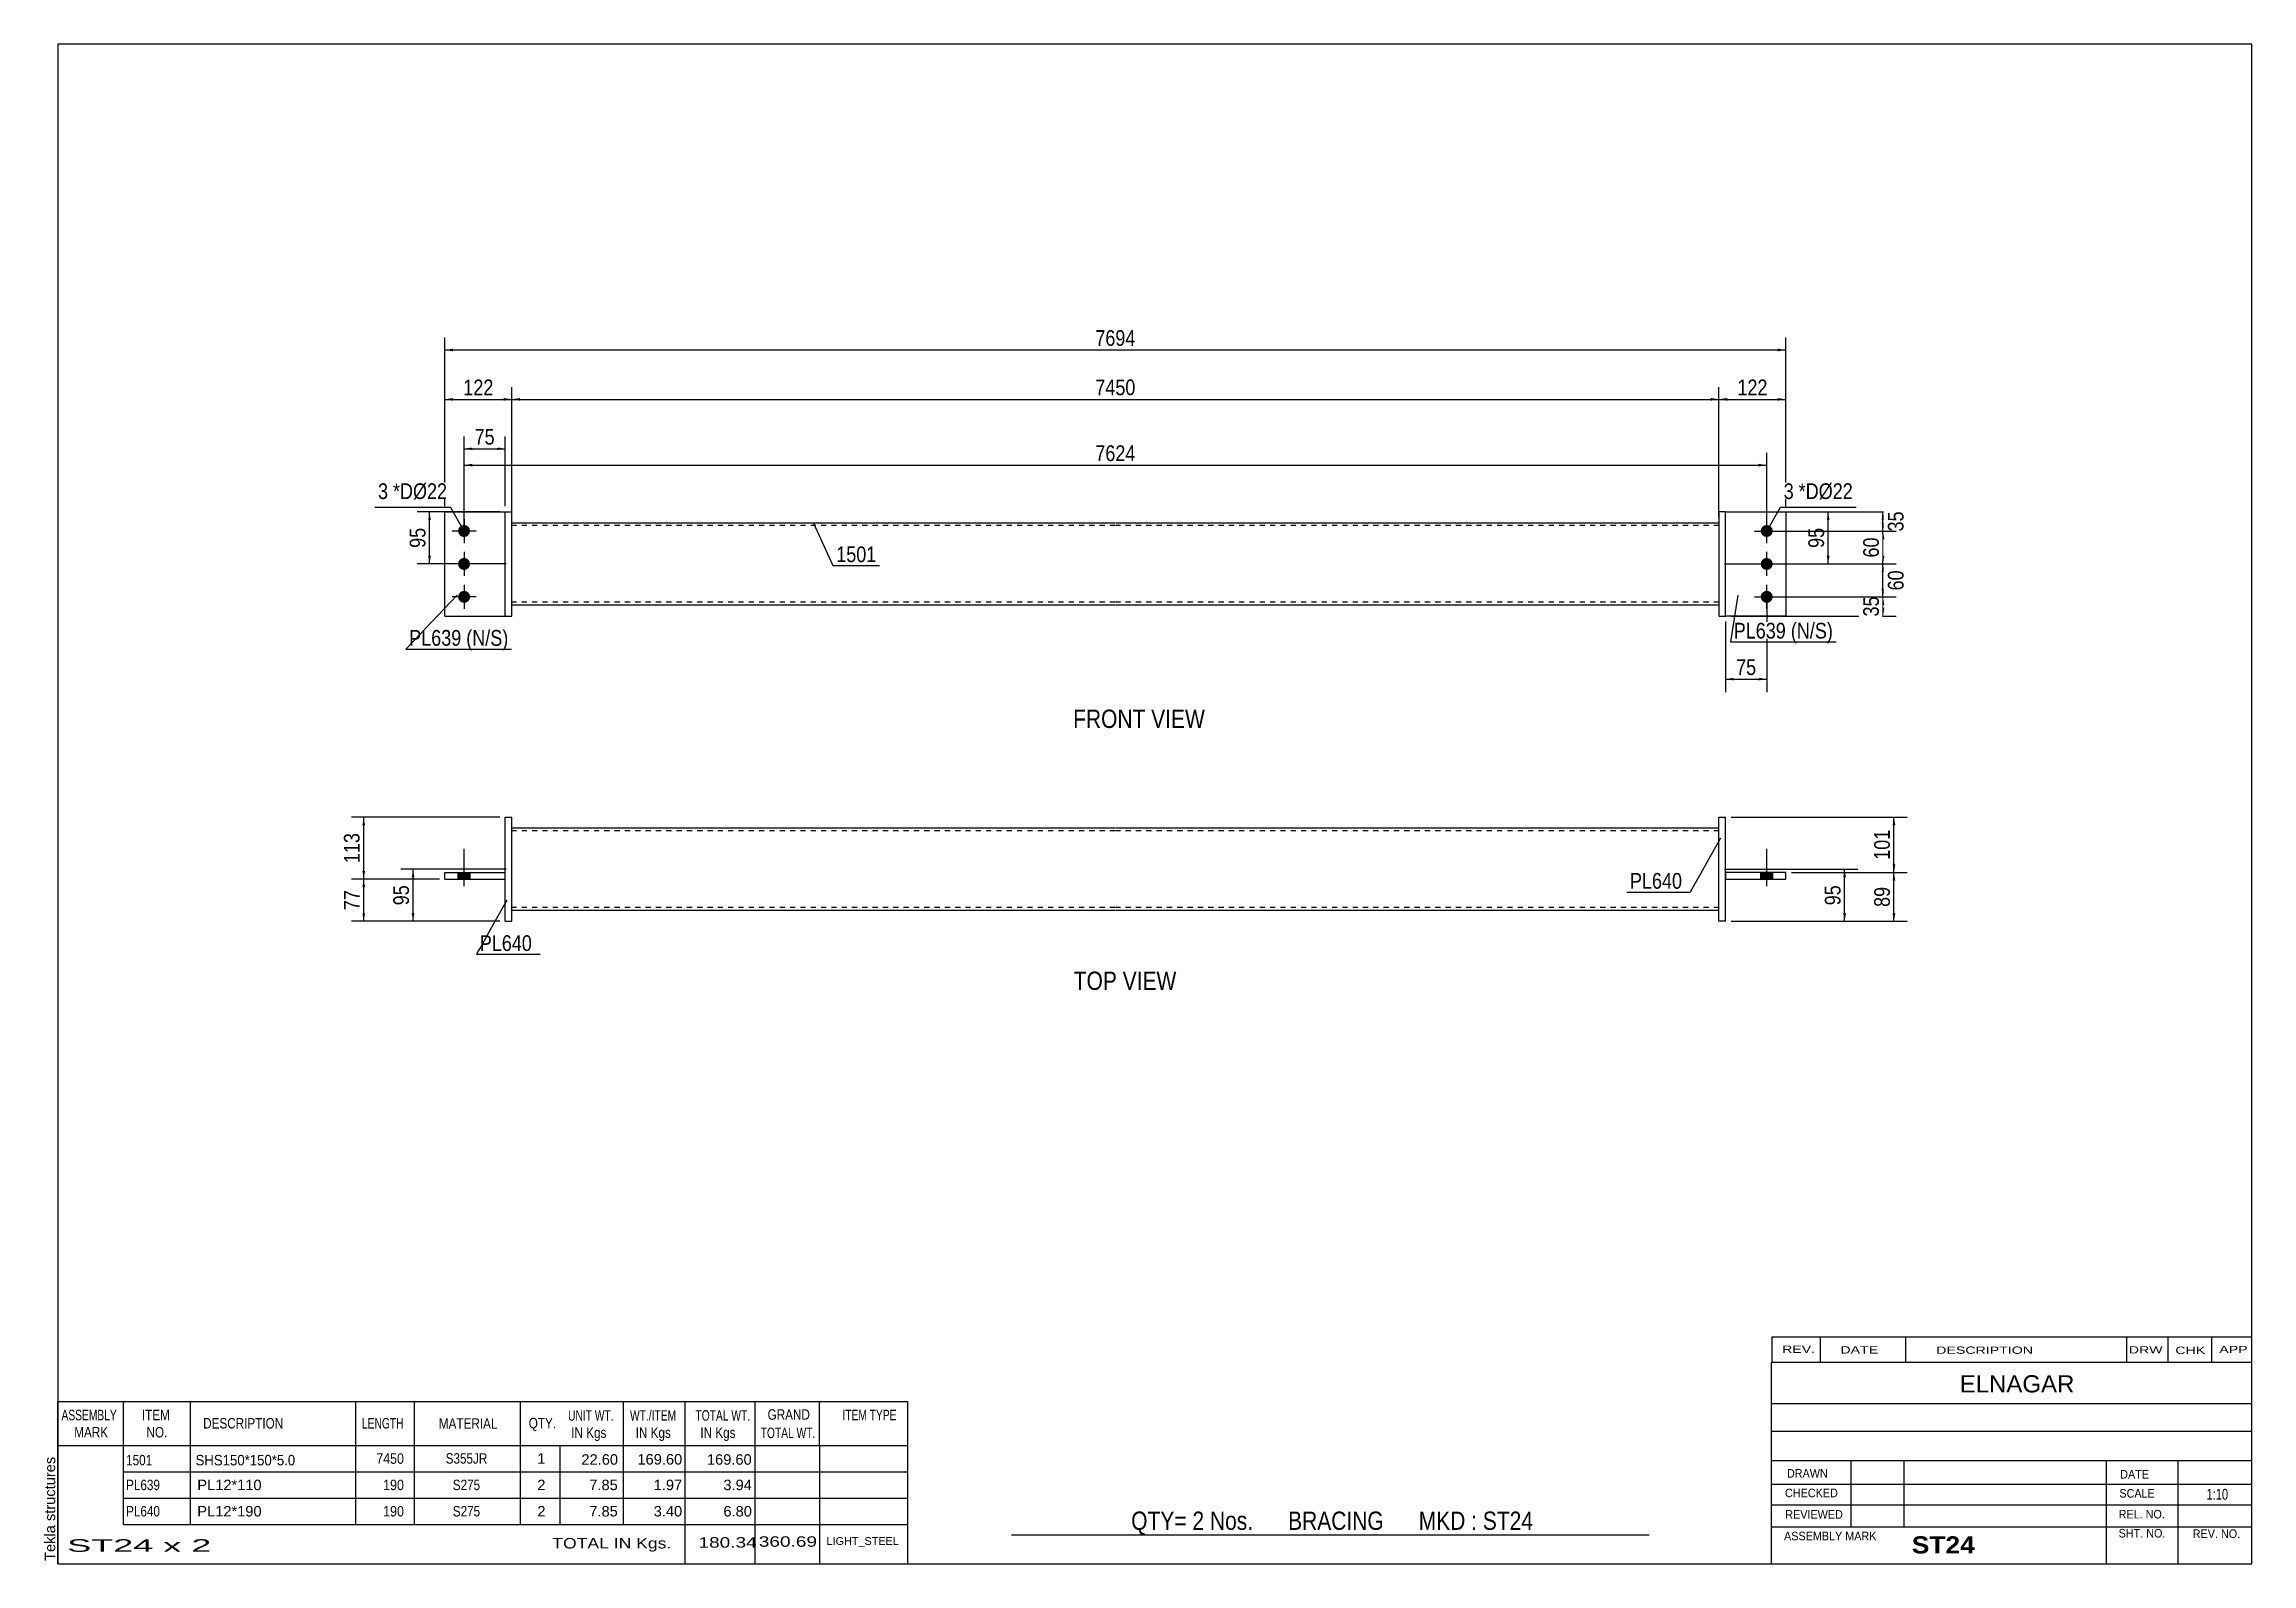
# Model space of a CAD drawing. Header units: millimetres. Extents: x 2 to 405, y 5 to 282.
import ezdxf

# ---------------------------------------------------------------- set-up
doc = ezdxf.new("R2010")
doc.units = ezdxf.units.MM
doc.linetypes.add('DXK_LINE_DOT1', pattern=[1.8814, 0.9407, -0.9407])
doc.styles.add('Arial', font='ARIAL.TTF', dxfattribs={"height": 0.2})
doc.styles.add('Arial Bold', font='ARIALBD.TTF', dxfattribs={"height": 0.2})
doc.styles.add('Arial Narrow', font='ARIALN.TTF', dxfattribs={"height": 0.2})

# ---------------------------------------------------------------- blocks, each defined once
blk = doc.blocks.new('Unknown-629096290-1629')
at = {"color": 5, "linetype": 'Continuous'}
for p, q in [((405, 282), (5, 282)), ((5, 282), (5, 5)), ((405, 5), (405, 282)), ((5, 5), (405, 5))]:
    blk.add_line(p, q, dxfattribs=at)
at = {"color": 174, "linetype": 'Continuous', "style": 'Arial'}
blk.add_text('Tekla structures', height=1.9102, rotation=90, dxfattribs=at).set_placement((4.5, 5.5))
blk = doc.blocks.new('Unknown-629096290-11 - 1222')
at = {"color": 0, "linetype": 'Continuous'}
blk.add_wipeout([(214.16, 157.35), (214.16, 160.85), (190.09, 160.85), (190.09, 157.35)], dxfattribs=at)
at = {"color": 6, "linetype": 'Continuous', "style": 'Arial Narrow'}
blk.add_text('FRONT VIEW', height=3.34, dxfattribs=at).set_placement((190.09, 157.35))
blk = doc.blocks.new('Unknown-629096290-12 - 1249')
at = {"color": 0, "linetype": 'Continuous'}
blk.add_wipeout([(208.95, 109.59), (208.95, 113.09), (190.2, 113.09), (190.2, 109.59)], dxfattribs=at)
at = {"color": 6, "linetype": 'Continuous', "style": 'Arial Narrow'}
blk.add_text('TOP VIEW', height=3.34, dxfattribs=at).set_placement((190.2, 109.59))
blk = doc.blocks.new('Part-629096290-1239 - 1222')
at = {"color": 2, "linetype": 'Continuous'}
for p, q in [((307.85, 196.75), (307.85, 177.75)), ((309.05, 196.75), (307.85, 196.75)), ((309.05, 177.75), (309.05, 196.75)), ((307.85, 177.75), (309.05, 177.75))]:
    blk.add_line(p, q, dxfattribs=at)
blk = doc.blocks.new('Part-629096290-1238 - 1222')
at = {"color": 2, "linetype": 'Continuous'}
for p, q in [((309.05, 196.75), (320.05, 196.75)), ((320.05, 196.75), (320.05, 177.75)), ((320.05, 177.75), (309.05, 177.75))]:
    blk.add_line(p, q, dxfattribs=at)
at = {"color": 7, "linetype": 'DXK_LINE_DOT1'}
blk.add_line((309.05, 177.75), (309.05, 196.75), dxfattribs=at)
blk = doc.blocks.new('Part-629096290-1240 - 1222')
at = {"color": 2, "linetype": 'Continuous'}
for p, q in [((75.55, 177.75), (75.55, 196.75)), ((75.55, 196.75), (86.55, 196.75)), ((75.55, 177.75), (86.55, 177.75))]:
    blk.add_line(p, q, dxfattribs=at)
at = {"color": 7, "linetype": 'DXK_LINE_DOT1'}
blk.add_line((86.55, 177.75), (86.55, 196.75), dxfattribs=at)
blk = doc.blocks.new('Part-629096290-1241 - 1222')
at = {"color": 2, "linetype": 'Continuous'}
for p, q in [((86.55, 177.75), (86.55, 196.75)), ((86.55, 196.75), (87.75, 196.75)), ((87.75, 177.75), (87.75, 196.75)), ((86.55, 177.75), (87.75, 177.75))]:
    blk.add_line(p, q, dxfattribs=at)
blk = doc.blocks.new('Part-629096290-1242 - 1222')
at = {"color": 2, "linetype": 'Continuous'}
for p, q in [((87.75, 194.75), (197.75, 194.75)), ((197.85, 194.75), (307.85, 194.75)), ((197.75, 179.75), (87.75, 179.75)), ((307.85, 179.75), (197.85, 179.75))]:
    blk.add_line(p, q, dxfattribs=at)
at = {"color": 7, "linetype": 'DXK_LINE_DOT1'}
for p, q in [((87.75, 179.75), (87.75, 194.75)), ((197.75, 194.25), (87.75, 194.25)), ((307.85, 194.25), (197.85, 194.25)), ((307.85, 194.75), (307.85, 179.75)), ((197.75, 180.25), (87.75, 180.25)), ((307.85, 180.25), (197.85, 180.25))]:
    blk.add_line(p, q, dxfattribs=at)
blk = doc.blocks.new('Bolt-629096290-1243 - 1222')
at = {"linetype": 'Continuous'}
for points in [[(316.55, 194.35, -1), (316.55, 192.15, -1)], [(316.55, 188.35, -1), (316.55, 186.15, -1)], [(316.55, 182.35, -1), (316.55, 180.15, -1)]]:
    blk.add_hatch(color=3, dxfattribs=at).paths.add_polyline_path(points)
at = {"color": 3, "linetype": 'Continuous'}
for p, q in [((314.35, 193.25), (318.75, 193.25)), ((316.55, 191.05), (316.55, 195.45)), ((316.55, 185.05), (316.55, 189.45)), ((314.35, 187.25), (318.75, 187.25)), ((314.35, 181.25), (318.75, 181.25)), ((316.55, 179.05), (316.55, 183.45))]:
    blk.add_line(p, q, dxfattribs=at)
blk = doc.blocks.new('Bolt-629096290-1244 - 1222')
at = {"linetype": 'Continuous'}
for points in [[(79.05, 192.15, -1), (79.05, 194.35, -1)], [(79.05, 186.15, -1), (79.05, 188.35, -1)], [(79.05, 180.15, -1), (79.05, 182.35, -1)]]:
    blk.add_hatch(color=3, dxfattribs=at).paths.add_polyline_path(points)
at = {"color": 3, "linetype": 'Continuous'}
for p, q in [((81.25, 193.25), (76.85, 193.25)), ((79.05, 195.45), (79.05, 191.05)), ((79.05, 189.45), (79.05, 185.05)), ((81.25, 187.25), (76.85, 187.25)), ((81.25, 181.25), (76.85, 181.25)), ((79.05, 183.45), (79.05, 179.05))]:
    blk.add_line(p, q, dxfattribs=at)
blk = doc.blocks.new('Bolt-629096290-1256 - 1249')
at = {"linetype": 'Continuous'}
blk.add_hatch(color=3, dxfattribs=at).paths.add_polyline_path([(77.95, 129.8), (80.15, 129.8), (80.15, 131), (77.95, 131)])
blk.add_hatch(color=3, dxfattribs=at).paths.add_polyline_path([(77.95, 129.8), (80.15, 129.8), (80.15, 131), (77.95, 131)])
blk.add_hatch(color=3, dxfattribs=at).paths.add_polyline_path([(77.95, 129.8), (80.15, 129.8), (80.15, 131), (77.95, 131)])
at = {"color": 3, "linetype": 'Continuous'}
for p, q in [((79.05, 128.5), (79.05, 135.3)), ((79.05, 128.5), (79.05, 135.3)), ((79.05, 128.5), (79.05, 135.3)), ((77.95, 129.8), (77.95, 131)), ((77.95, 129.8), (77.95, 131)), ((77.95, 129.8), (77.95, 131)), ((80.15, 129.8), (80.15, 131)), ((80.15, 129.8), (80.15, 131)), ((80.15, 129.8), (80.15, 131))]:
    blk.add_line(p, q, dxfattribs=at)
blk = doc.blocks.new('Part-629096290-1250 - 1249')
at = {"color": 2, "linetype": 'Continuous'}
for p, q in [((309.05, 131), (309.05, 129.8)), ((320.05, 131), (309.05, 131)), ((309.05, 129.8), (320.05, 129.8)), ((320.05, 129.8), (320.05, 131))]:
    blk.add_line(p, q, dxfattribs=at)
blk = doc.blocks.new('Part-629096290-1251 - 1249')
at = {"color": 2, "linetype": 'Continuous'}
for p, q in [((307.85, 122.1), (307.85, 141.1)), ((307.85, 141.1), (309.05, 141.1)), ((309.05, 122.1), (309.05, 141.1)), ((309.05, 122.1), (307.85, 122.1))]:
    blk.add_line(p, q, dxfattribs=at)
blk = doc.blocks.new('Part-629096290-1252 - 1249')
at = {"color": 2, "linetype": 'Continuous'}
for p, q in [((75.55, 129.8), (75.55, 131)), ((75.55, 131), (86.55, 131)), ((75.55, 129.8), (86.55, 129.8)), ((86.55, 129.8), (86.55, 131))]:
    blk.add_line(p, q, dxfattribs=at)
blk = doc.blocks.new('Part-629096290-1253 - 1249')
at = {"color": 2, "linetype": 'Continuous'}
for p, q in [((86.55, 122.1), (86.55, 141.1)), ((86.55, 141.1), (87.75, 141.1)), ((87.75, 122.1), (87.75, 141.1)), ((86.55, 122.1), (87.75, 122.1))]:
    blk.add_line(p, q, dxfattribs=at)
blk = doc.blocks.new('Part-629096290-1254 - 1249')
at = {"color": 2, "linetype": 'Continuous'}
for p, q in [((197.75, 139.1), (87.75, 139.1)), ((307.85, 139.1), (197.85, 139.1)), ((197.75, 124.1), (87.75, 124.1)), ((307.85, 124.1), (197.85, 124.1))]:
    blk.add_line(p, q, dxfattribs=at)
at = {"color": 7, "linetype": 'DXK_LINE_DOT1'}
for p, q in [((87.75, 124.1), (87.75, 139.1)), ((197.75, 138.6), (87.75, 138.6)), ((307.85, 138.6), (197.85, 138.6)), ((307.85, 124.1), (307.85, 139.1)), ((197.75, 124.6), (87.75, 124.6)), ((307.85, 124.6), (197.85, 124.6))]:
    blk.add_line(p, q, dxfattribs=at)
blk = doc.blocks.new('Bolt-629096290-1255 - 1249')
at = {"linetype": 'Continuous'}
blk.add_hatch(color=3, dxfattribs=at).paths.add_polyline_path([(317.65, 131), (315.45, 131), (315.45, 129.8), (317.65, 129.8)])
blk.add_hatch(color=3, dxfattribs=at).paths.add_polyline_path([(317.65, 131), (315.45, 131), (315.45, 129.8), (317.65, 129.8)])
blk.add_hatch(color=3, dxfattribs=at).paths.add_polyline_path([(317.65, 131), (315.45, 131), (315.45, 129.8), (317.65, 129.8)])
at = {"color": 3, "linetype": 'Continuous'}
for p, q in [((316.55, 128.5), (316.55, 135.3)), ((316.55, 128.5), (316.55, 135.3)), ((316.55, 128.5), (316.55, 135.3)), ((315.45, 129.8), (315.45, 131)), ((315.45, 129.8), (315.45, 131)), ((315.45, 129.8), (315.45, 131)), ((317.65, 129.8), (317.65, 131)), ((317.65, 129.8), (317.65, 131)), ((317.65, 129.8), (317.65, 131))]:
    blk.add_line(p, q, dxfattribs=at)
blk = doc.blocks.new('StraightDimension-629096290-1309 - 1222')
at = {"linetype": 'Continuous'}
for points in [[(77.05, 217), (75.55, 217.25), (77.05, 217.5)], [(86.25, 217.5), (87.75, 217.25), (86.25, 217)]]:
    blk.add_hatch(color=7, dxfattribs=at).paths.add_polyline_path(points)
at = {"color": 7, "linetype": 'Continuous'}
for p, q in [((75.55, 197.75), (75.55, 219.5)), ((87.75, 195.75), (87.75, 219.5)), ((75.55, 217.25), (87.75, 217.25))]:
    blk.add_line(p, q, dxfattribs=at)
at = {"color": 0}
blk.add_wipeout([(84.99, 217.4), (84.99, 221.6), (78.31, 221.6), (78.31, 217.4)], dxfattribs=at)
at = {"color": 3, "style": 'Arial Narrow'}
blk.add_text('122', height=2.863, dxfattribs=at).set_placement((78.91, 218))
blk = doc.blocks.new('StraightDimension-629096290-1308 - 1222')
at = {"linetype": 'Continuous'}
for points in [[(89.25, 217), (87.75, 217.25), (89.25, 217.5)], [(306.35, 217.5), (307.85, 217.25), (306.35, 217)]]:
    blk.add_hatch(color=7, dxfattribs=at).paths.add_polyline_path(points)
at = {"color": 7, "linetype": 'Continuous'}
for p, q in [((87.75, 195.75), (87.75, 219.5)), ((307.85, 195.75), (307.85, 219.5)), ((87.75, 217.25), (307.85, 217.25))]:
    blk.add_line(p, q, dxfattribs=at)
at = {"color": 0}
blk.add_wipeout([(202.06, 217.4), (202.06, 221.6), (193.54, 221.6), (193.54, 217.4)], dxfattribs=at)
at = {"color": 3, "style": 'Arial Narrow'}
blk.add_text('7450', height=2.863, dxfattribs=at).set_placement((194.14, 218))
blk = doc.blocks.new('StraightDimension-629096290-1307 - 1222')
at = {"linetype": 'Continuous'}
for points in [[(309.35, 217), (307.85, 217.25), (309.35, 217.5)], [(318.55, 217.5), (320.05, 217.25), (318.55, 217)]]:
    blk.add_hatch(color=7, dxfattribs=at).paths.add_polyline_path(points)
at = {"color": 7, "linetype": 'Continuous'}
for p, q in [((307.85, 195.75), (307.85, 219.5)), ((320.05, 197.75), (320.05, 219.5)), ((307.85, 217.25), (320.05, 217.25))]:
    blk.add_line(p, q, dxfattribs=at)
at = {"color": 0}
blk.add_wipeout([(317.29, 217.4), (317.29, 221.6), (310.61, 221.6), (310.61, 217.4)], dxfattribs=at)
at = {"color": 3, "style": 'Arial Narrow'}
blk.add_text('122', height=2.863, dxfattribs=at).set_placement((311.21, 218))
blk = doc.blocks.new('StraightDimension-629096290-1296 - 1222')
at = {"linetype": 'Continuous'}
for points in [[(80.55, 208), (79.05, 208.25), (80.55, 208.5)], [(85.05, 208.5), (86.55, 208.25), (85.05, 208)]]:
    blk.add_hatch(color=7, dxfattribs=at).paths.add_polyline_path(points)
at = {"color": 7, "linetype": 'Continuous'}
for p, q in [((79.05, 194.25), (79.05, 210.5)), ((86.55, 197.75), (86.55, 210.5)), ((79.05, 208.25), (86.55, 208.25))]:
    blk.add_line(p, q, dxfattribs=at)
at = {"color": 0}
blk.add_wipeout([(85.23, 208.4), (85.23, 212.6), (80.37, 212.6), (80.37, 208.4)], dxfattribs=at)
at = {"color": 3, "style": 'Arial Narrow'}
blk.add_text('75', height=2.863, dxfattribs=at).set_placement((80.97, 209))
blk = doc.blocks.new('StraightDimension-629096290-1301 - 1222')
at = {"linetype": 'Continuous'}
for points in [[(80.55, 205), (79.05, 205.25), (80.55, 205.5)], [(315.05, 205.5), (316.55, 205.25), (315.05, 205)]]:
    blk.add_hatch(color=7, dxfattribs=at).paths.add_polyline_path(points)
at = {"color": 7, "linetype": 'Continuous'}
for p, q in [((79.05, 194.25), (79.05, 207.5)), ((316.55, 194.25), (316.55, 207.5)), ((79.05, 205.25), (316.55, 205.25))]:
    blk.add_line(p, q, dxfattribs=at)
at = {"color": 0}
blk.add_wipeout([(202.06, 205.4), (202.06, 209.6), (193.54, 209.6), (193.54, 205.4)], dxfattribs=at)
at = {"color": 3, "style": 'Arial Narrow'}
blk.add_text('7624', height=2.863, dxfattribs=at).set_placement((194.14, 206))
blk = doc.blocks.new('StraightDimension-629096290-1263 - 1222')
at = {"linetype": 'Continuous'}
for points in [[(72.5, 195.25), (72.75, 196.75), (73, 195.25)], [(73, 188.75), (72.75, 187.25), (72.5, 188.75)]]:
    blk.add_hatch(color=7, dxfattribs=at).paths.add_polyline_path(points)
at = {"color": 7, "linetype": 'Continuous'}
for p, q in [((85.55, 196.75), (70.5, 196.75)), ((72.75, 187.25), (72.75, 196.75)), ((86.75, 187.25), (70.5, 187.25))]:
    blk.add_line(p, q, dxfattribs=at)
at = {"color": 0}
blk.add_wipeout([(72.6, 194.43), (68.4, 194.43), (68.4, 189.57), (72.6, 189.57)], dxfattribs=at)
at = {"color": 3, "style": 'Arial Narrow'}
blk.add_text('95', height=2.863, rotation=90.0002, dxfattribs=at).set_placement((72, 190.17))
blk = doc.blocks.new('StraightDimension-629096290-1269 - 1222')
at = {"linetype": 'Continuous'}
for points in [[(327.5, 195.25), (327.75, 196.75), (328, 195.25)], [(328, 188.75), (327.75, 187.25), (327.5, 188.75)]]:
    blk.add_hatch(color=7, dxfattribs=at).paths.add_polyline_path(points)
at = {"color": 7, "linetype": 'Continuous'}
for p, q in [((310.05, 196.75), (330.15, 196.75)), ((327.75, 187.25), (327.75, 196.75)), ((308.85, 187.25), (330.15, 187.25))]:
    blk.add_line(p, q, dxfattribs=at)
at = {"color": 0}
blk.add_wipeout([(327.6, 194.43), (323.4, 194.43), (323.4, 189.57), (327.6, 189.57)], dxfattribs=at)
at = {"color": 3, "style": 'Arial Narrow'}
blk.add_text('95', height=2.863, rotation=90.0002, dxfattribs=at).set_placement((327, 190.17))
blk = doc.blocks.new('StraightDimension-629096290-1274 - 1222')
at = {"linetype": 'Continuous'}
for points in [[(337.5, 195.25), (337.75, 196.75), (338, 195.25)], [(338, 194.75), (337.75, 193.25), (337.5, 194.75)]]:
    blk.add_hatch(color=7, dxfattribs=at).paths.add_polyline_path(points)
at = {"color": 7, "linetype": 'Continuous'}
for p, q in [((310.05, 196.75), (340, 196.75)), ((317.55, 193.25), (340, 193.25)), ((337.75, 193.25), (337.75, 196.75))]:
    blk.add_line(p, q, dxfattribs=at)
at = {"color": 0}
blk.add_wipeout([(342.1, 197.43), (337.9, 197.43), (337.9, 192.57), (342.1, 192.57)], dxfattribs=at)
at = {"color": 3, "style": 'Arial Narrow'}
blk.add_text('35', height=2.863, rotation=90.0002, dxfattribs=at).set_placement((341.5, 193.17))
blk = doc.blocks.new('StraightDimension-629096290-1277 - 1222')
at = {"linetype": 'Continuous'}
for points in [[(337.5, 179.75), (337.75, 181.25), (338, 179.75)], [(338, 179.25), (337.75, 177.75), (337.5, 179.25)]]:
    blk.add_hatch(color=7, dxfattribs=at).paths.add_polyline_path(points)
at = {"color": 7, "linetype": 'Continuous'}
for p, q in [((317.55, 181.25), (340.15, 181.25)), ((337.75, 177.75), (337.75, 181.25)), ((310.05, 177.75), (340.15, 177.75))]:
    blk.add_line(p, q, dxfattribs=at)
at = {"color": 0}
blk.add_wipeout([(337.6, 181.93), (333.4, 181.93), (333.4, 177.07), (337.6, 177.07)], dxfattribs=at)
at = {"color": 3, "style": 'Arial Narrow'}
blk.add_text('35', height=2.863, rotation=90.0002, dxfattribs=at).set_placement((337, 177.67))
blk = doc.blocks.new('StraightDimension-629096290-1743 - 1222')
at = {"linetype": 'Continuous'}
for points in [[(337.5, 185.75), (337.75, 187.25), (338, 185.75)], [(338, 182.75), (337.75, 181.25), (337.5, 182.75)]]:
    blk.add_hatch(color=7, dxfattribs=at).paths.add_polyline_path(points)
at = {"color": 7, "linetype": 'Continuous'}
for p, q in [((317.55, 187.25), (340, 187.25)), ((337.75, 181.25), (337.75, 187.25)), ((317.55, 181.25), (340, 181.25))]:
    blk.add_line(p, q, dxfattribs=at)
at = {"color": 0}
blk.add_wipeout([(342.1, 186.68), (337.9, 186.68), (337.9, 181.82), (342.1, 181.82)], dxfattribs=at)
at = {"color": 3, "style": 'Arial Narrow'}
blk.add_text('60', height=2.863, rotation=90.0002, dxfattribs=at).set_placement((341.5, 182.42))
blk = doc.blocks.new('StraightDimension-629096290-1290 - 1222')
at = {"linetype": 'Continuous'}
for points in [[(310.55, 166), (309.05, 166.25), (310.55, 166.5)], [(315.05, 166.5), (316.55, 166.25), (315.05, 166)]]:
    blk.add_hatch(color=7, dxfattribs=at).paths.add_polyline_path(points)
at = {"color": 7, "linetype": 'Continuous'}
for p, q in [((316.55, 180.25), (316.55, 163.85)), ((309.05, 176.75), (309.05, 163.85)), ((309.05, 166.25), (316.55, 166.25))]:
    blk.add_line(p, q, dxfattribs=at)
at = {"color": 0}
blk.add_wipeout([(315.23, 166.4), (315.23, 170.6), (310.37, 170.6), (310.37, 166.4)], dxfattribs=at)
at = {"color": 3, "style": 'Arial Narrow'}
blk.add_text('75', height=2.863, dxfattribs=at).set_placement((310.97, 167))
blk = doc.blocks.new('StraightDimension-629096290-1315 - 1222')
at = {"linetype": 'Continuous'}
for points in [[(77.05, 226), (75.55, 226.25), (77.05, 226.5)], [(318.55, 226.5), (320.05, 226.25), (318.55, 226)]]:
    blk.add_hatch(color=7, dxfattribs=at).paths.add_polyline_path(points)
at = {"color": 7, "linetype": 'Continuous'}
for p, q in [((75.55, 197.75), (75.55, 228.5)), ((75.55, 226.25), (320.05, 226.25)), ((320.05, 197.75), (320.05, 228.5))]:
    blk.add_line(p, q, dxfattribs=at)
at = {"color": 0}
blk.add_wipeout([(202.06, 226.4), (202.06, 230.6), (193.54, 230.6), (193.54, 226.4)], dxfattribs=at)
at = {"color": 3, "style": 'Arial Narrow'}
blk.add_text('7694', height=2.863, dxfattribs=at).set_placement((194.14, 227))
blk = doc.blocks.new('StraightDimension-629096290-1745 - 1222')
at = {"linetype": 'Continuous'}
for points in [[(337.5, 191.75), (337.75, 193.25), (338, 191.75)], [(338, 188.75), (337.75, 187.25), (337.5, 188.75)]]:
    blk.add_hatch(color=7, dxfattribs=at).paths.add_polyline_path(points)
at = {"color": 7, "linetype": 'Continuous'}
for p, q in [((317.55, 193.25), (340.15, 193.25)), ((337.75, 187.25), (337.75, 193.25)), ((317.55, 187.25), (340.15, 187.25))]:
    blk.add_line(p, q, dxfattribs=at)
at = {"color": 0}
blk.add_wipeout([(337.6, 192.68), (333.4, 192.68), (333.4, 187.82), (337.6, 187.82)], dxfattribs=at)
at = {"color": 3, "style": 'Arial Narrow'}
blk.add_text('60', height=2.863, rotation=90.0002, dxfattribs=at).set_placement((337, 188.42))
blk = doc.blocks.new('StraightDimension-629096290-1329 - 1249')
at = {"linetype": 'Continuous'}
for points in [[(339.5, 139.6), (339.75, 141.1), (340, 139.6)], [(340, 132.5), (339.75, 131), (339.5, 132.5)]]:
    blk.add_hatch(color=7, dxfattribs=at).paths.add_polyline_path(points)
at = {"color": 7, "linetype": 'Continuous'}
for p, q in [((310.05, 141.1), (342.15, 141.1)), ((339.75, 131), (339.75, 141.1)), ((321.05, 131), (342.15, 131))]:
    blk.add_line(p, q, dxfattribs=at)
at = {"color": 0}
blk.add_wipeout([(339.6, 139.39), (335.4, 139.39), (335.4, 132.71), (339.6, 132.71)], dxfattribs=at)
at = {"color": 3, "style": 'Arial Narrow'}
blk.add_text('101', height=2.863, rotation=90.0002, dxfattribs=at).set_placement((339, 133.31))
blk = doc.blocks.new('StraightDimension-629096290-1324 - 1249')
at = {"linetype": 'Continuous'}
for points in [[(330.5, 130.1), (330.75, 131.6), (331, 130.1)], [(331, 123.6), (330.75, 122.1), (330.5, 123.6)]]:
    blk.add_hatch(color=7, dxfattribs=at).paths.add_polyline_path(points)
at = {"color": 7, "linetype": 'Continuous'}
for p, q in [((308.85, 131.6), (333.15, 131.6)), ((330.75, 122.1), (330.75, 131.6)), ((310.05, 122.1), (333.15, 122.1))]:
    blk.add_line(p, q, dxfattribs=at)
at = {"color": 0}
blk.add_wipeout([(330.6, 129.28), (326.4, 129.28), (326.4, 124.42), (330.6, 124.42)], dxfattribs=at)
at = {"color": 3, "style": 'Arial Narrow'}
blk.add_text('95', height=2.863, rotation=90.0002, dxfattribs=at).set_placement((330, 125.02))
blk = doc.blocks.new('StraightDimension-629096290-1319 - 1249')
at = {"linetype": 'Continuous'}
for points in [[(69.5, 130.1), (69.75, 131.6), (70, 130.1)], [(70, 123.6), (69.75, 122.1), (69.5, 123.6)]]:
    blk.add_hatch(color=7, dxfattribs=at).paths.add_polyline_path(points)
at = {"color": 7, "linetype": 'Continuous'}
for p, q in [((86.75, 131.6), (67.5, 131.6)), ((69.75, 122.1), (69.75, 131.6)), ((85.55, 122.1), (67.5, 122.1))]:
    blk.add_line(p, q, dxfattribs=at)
at = {"color": 0}
blk.add_wipeout([(69.6, 129.28), (65.4, 129.28), (65.4, 124.42), (69.6, 124.42)], dxfattribs=at)
at = {"color": 3, "style": 'Arial Narrow'}
blk.add_text('95', height=2.863, rotation=90.0002, dxfattribs=at).set_placement((69, 125.02))
blk = doc.blocks.new('StraightDimension-629096290-1330 - 1249')
at = {"linetype": 'Continuous'}
for points in [[(339.5, 129.5), (339.75, 131), (340, 129.5)], [(340, 123.6), (339.75, 122.1), (339.5, 123.6)]]:
    blk.add_hatch(color=7, dxfattribs=at).paths.add_polyline_path(points)
at = {"color": 7, "linetype": 'Continuous'}
for p, q in [((321.05, 131), (342.15, 131)), ((339.75, 122.1), (339.75, 131)), ((310.05, 122.1), (342.15, 122.1))]:
    blk.add_line(p, q, dxfattribs=at)
at = {"color": 0}
blk.add_wipeout([(339.6, 128.98), (335.4, 128.98), (335.4, 124.12), (339.6, 124.12)], dxfattribs=at)
at = {"color": 3, "style": 'Arial Narrow'}
blk.add_text('89', height=2.863, rotation=90.0002, dxfattribs=at).set_placement((339, 124.72))
blk = doc.blocks.new('StraightDimension-629096290-1337 - 1249')
at = {"linetype": 'Continuous'}
for points in [[(60.5, 139.6), (60.75, 141.1), (61, 139.6)], [(61, 131.3), (60.75, 129.8), (60.5, 131.3)]]:
    blk.add_hatch(color=7, dxfattribs=at).paths.add_polyline_path(points)
at = {"color": 7, "linetype": 'Continuous'}
for p, q in [((85.55, 141.1), (58.5, 141.1)), ((60.75, 129.8), (60.75, 141.1)), ((74.55, 129.8), (58.5, 129.8))]:
    blk.add_line(p, q, dxfattribs=at)
at = {"color": 0}
blk.add_wipeout([(60.6, 138.79), (56.4, 138.79), (56.4, 132.11), (60.6, 132.11)], dxfattribs=at)
at = {"color": 3, "style": 'Arial Narrow'}
blk.add_text('113', height=2.863, rotation=90.0002, dxfattribs=at).set_placement((60, 132.71))
blk = doc.blocks.new('StraightDimension-629096290-1338 - 1249')
at = {"linetype": 'Continuous'}
for points in [[(60.5, 128.3), (60.75, 129.8), (61, 128.3)], [(61, 123.6), (60.75, 122.1), (60.5, 123.6)]]:
    blk.add_hatch(color=7, dxfattribs=at).paths.add_polyline_path(points)
at = {"color": 7, "linetype": 'Continuous'}
for p, q in [((74.55, 129.8), (58.5, 129.8)), ((60.75, 122.1), (60.75, 129.8)), ((85.55, 122.1), (58.5, 122.1))]:
    blk.add_line(p, q, dxfattribs=at)
at = {"color": 0}
blk.add_wipeout([(60.6, 128.38), (56.4, 128.38), (56.4, 123.52), (60.6, 123.52)], dxfattribs=at)
at = {"color": 3, "style": 'Arial Narrow'}
blk.add_text('77', height=2.863, rotation=90.0002, dxfattribs=at).set_placement((60, 124.12))
blk = doc.blocks.new('CBS_CALLOFF-629096290-1854')
at = {"color": 7, "linetype": 'Continuous'}
blk.add_line((178.88, 10.27), (295.11, 10.25), dxfattribs=at)
at = {"color": 3, "linetype": 'Continuous', "style": 'Arial Narrow'}
blk.add_text('QTY= 2 Nos.      BRACING      MKD : ST24', height=3.3405, dxfattribs=at).set_placement((200.68, 11.16))
blk = doc.blocks.new('CBS_BOM-629096290-1853')
at = {"color": 7, "linetype": 'Continuous'}
for p, q in [((4.97, 26.57), (4.97, 34.57)), ((4.97, 34.57), (159.89, 34.57)), ((16.97, 26.57), (16.97, 34.57)), ((29.16, 26.57), (29.16, 34.57)), ((59.32, 26.57), (59.32, 34.57)), ((70, 26.57), (70, 34.57)), ((89.32, 26.57), (89.32, 34.57)), ((108.12, 26.57), (108.12, 34.57)), ((119.33, 26.57), (119.33, 34.57)), ((132.12, 26.57), (132.12, 34.57)), ((143.87, 26.57), (143.87, 34.57)), ((159.89, 34.56), (159.89, 26.58)), ((4.97, 26.57), (159.89, 26.57)), ((4.97, 21.77), (4.97, 26.57)), ((16.97, 21.77), (16.97, 26.57)), ((29.16, 21.77), (29.16, 26.57)), ((59.32, 21.77), (59.32, 26.57)), ((70, 21.77), (70, 26.57)), ((89.32, 21.77), (89.32, 26.57)), ((96.58, 21.77), (96.58, 26.57)), ((108.12, 21.77), (108.12, 26.57)), ((119.33, 21.77), (119.33, 26.57)), ((132.12, 21.77), (132.12, 26.57)), ((143.89, 21.77), (143.89, 26.57)), ((159.89, 26.57), (159.89, 21.77)), ((4.97, 16.97), (4.97, 21.77)), ((16.97, 21.77), (159.89, 21.77)), ((16.97, 16.97), (16.97, 21.77)), ((29.16, 16.97), (29.16, 21.77)), ((59.32, 16.97), (59.32, 21.77)), ((70, 16.97), (70, 21.77)), ((89.32, 16.97), (89.32, 21.77)), ((96.58, 16.97), (96.58, 21.77)), ((108.12, 16.97), (108.12, 21.77)), ((119.33, 16.97), (119.33, 21.77)), ((132.12, 16.97), (132.12, 21.77)), ((143.89, 16.97), (143.89, 21.77)), ((159.89, 21.76), (159.89, 16.97)), ((4.97, 12.17), (4.97, 16.97)), ((16.97, 16.97), (159.89, 16.97)), ((16.97, 12.17), (16.97, 16.97)), ((29.16, 12.17), (29.16, 16.97)), ((59.32, 12.17), (59.32, 16.97)), ((70, 12.17), (70, 16.97)), ((89.32, 12.17), (89.32, 16.97)), ((96.58, 12.17), (96.58, 16.97)), ((108.12, 12.17), (108.12, 16.97)), ((119.33, 12.17), (119.33, 16.97)), ((132.12, 12.17), (132.12, 16.97)), ((143.89, 12.17), (143.89, 16.97)), ((159.89, 16.96), (159.89, 12.17)), ((4.97, 4.97), (4.97, 12.15)), ((16.97, 12.17), (159.89, 12.17)), ((119.33, 4.97), (119.33, 12.15)), ((132.12, 4.97), (132.12, 12.15)), ((143.93, 4.97), (143.93, 12.15)), ((159.89, 12.17), (159.89, 4.97)), ((4.97, 4.97), (159.89, 4.97))]:
    blk.add_line(p, q, dxfattribs=at)
at = {"color": 3, "linetype": 'Continuous', "style": 'Arial'}
for s, height, width, p in [('ASSEMBLY', 1.91, 0.7, (5.65, 31.14)), ('ITEM', 1.91, 0.8, (20.3, 31.14)), ('UNIT WT.', 1.91, 0.7, (98.01, 31.07)), ('WT./ITEM', 1.91, 0.7, (109.3, 31.07)), ('TOTAL WT.', 1.91, 0.7, (121.24, 31.07)), ('GRAND', 1.91, 0.8, (134.39, 31.23)), ('ITEM TYPE', 1.91, 0.7, (148.03, 31.15)), ('MARK', 1.91, 0.8, (7.97, 28.01)), ('NO.', 1.91, 0.8, (21.15, 28.01)), ('DESCRIPTION', 1.9102, 0.8, (31.48, 29.64)), ('LENGTH', 1.91, 0.7, (60.43, 29.64)), ('MATERIAL', 1.91, 0.8, (74.45, 29.59)), ('QTY.', 1.91, 0.8, (90.84, 29.67)), ('IN Kgs', 1.91, 0.8, (98.59, 27.93)), ('IN Kgs', 1.91, 0.8, (110.34, 27.93)), ('IN Kgs', 1.91, 0.8, (122.13, 27.93)), ('TOTAL WT.', 1.91, 0.7, (133.13, 27.89))]:
    blk.add_text(s, height=height, dxfattribs=dict(at, width=width)).set_placement(p)
at = {"color": 7, "linetype": 'Continuous', "style": 'Arial'}
for s, height, width, p in [('1501', 1.91, 0.8, (17.43, 22.92)), ('SHS150*150*5.0', 1.9102, 0.9, (30.1, 22.92)), ('7450', 1.91, 0.85, (63.04, 23.2)), ('S355JR', 1.91, 0.8, (75.69, 23.23)), ('PL639', 1.91, 0.8, (17.43, 18.4)), ('190', 1.91, 0.85, (64.3, 18.4)), ('S275', 1.91, 0.8, (76.99, 18.4)), ('PL640', 1.91, 0.8, (17.43, 13.6)), ('190', 1.91, 0.85, (64.3, 13.6)), ('S275', 1.91, 0.8, (76.99, 13.6))]:
    blk.add_text(s, height=height, dxfattribs=dict(at, width=width)).set_placement(p)
for s, p in [('1', (92.41, 23.23)), ('22.60', (100.44, 23.04)), ('169.60', (110.66, 23.07)), ('169.60', (123.33, 23.04)), ('PL12*110', (30.41, 18.4)), ('2', (92.41, 18.4)), ('7.85', (101.88, 18.4)), ('1.97', (113.62, 18.4)), ('3.94', (126.33, 18.4)), ('PL12*190', (30.41, 13.6)), ('2', (92.41, 13.6)), ('7.85', (101.88, 13.6)), ('3.40', (113.62, 13.6)), ('6.80', (126.33, 13.6))]:
    blk.add_text(s, height=1.91, dxfattribs=at).set_placement(p)
at = {"color": 6, "linetype": 'Continuous', "style": 'Arial'}
for s, height, width, p in [('ST24 x 2', 2.292, 2.05, (6.69, 7.16)), ('TOTAL IN Kgs.', 1.9102, 1.2, (95.13, 7.77)), ('180.34', 1.91, 1.3, (121.79, 7.92)), ('360.69', 1.91, 1.3, (132.79, 8.08))]:
    blk.add_text(s, height=height, dxfattribs=dict(at, width=width)).set_placement(p)
blk.add_text('LIGHT_STEEL', height=1.4135, dxfattribs=at).set_placement((145.14, 8.42))
blk = doc.blocks.new('CBS_NAME_BLOG-629096290-1855')
at = {"color": 7, "linetype": 'Continuous'}
for p, q in [((317.41, 41.75), (404.93, 41.75)), ((317.41, 5.04), (317.41, 41.75)), ((317.41, 34.21), (404.93, 34.21)), ((317.48, 29.16), (405, 29.16)), ((317.41, 23.79), (404.93, 23.79)), ((331.93, 11.68), (331.93, 23.78)), ((341.62, 11.71), (341.62, 23.78)), ((378.53, 5.04), (378.53, 23.77)), ((391.58, 5.04), (391.58, 23.78)), ((317.42, 19.49), (405, 19.51)), ((317.41, 15.74), (404.93, 15.74)), ((317.41, 11.7), (404.93, 11.7)), ((317.41, 5), (405, 5))]:
    blk.add_line(p, q, dxfattribs=at)
at = {"color": 3, "linetype": 'Continuous', "style": 'Arial'}
blk.add_text('ELNAGAR', height=3.133, dxfattribs=at).set_placement((351.73, 36.22))
at = {"color": 3, "linetype": 'Continuous'}
for s, height, style, width, p in [('DRAWN', 1.566, 'Arial', 0.9, (320.24, 20.68)), ('DATE', 1.566, 'Arial', 0.9, (381, 20.52)), ('CHECKED', 1.566, 'Arial', 0.9, (319.89, 17.11)), ('SCALE', 1.566, 'Arial', 0.9, (380.85, 17.04)), ('1:10', 1.957, 'Arial Narrow', 0.9, (396.74, 16.68)), ('REVIEWED', 1.566, 'Arial', 0.9, (319.93, 13.19)), ('REL. NO.', 1.566, 'Arial', 0.9, (380.71, 13.24)), ('ASSEMBLY MARK', 1.5663, 'Arial', 0.9, (319.71, 9.26)), ('ST24', 3.131, 'Arial Bold', 1.1, (342.99, 6.86)), ('SHT. NO.', 1.566, 'Arial', 0.9, (380.71, 9.77)), ('REV. NO.', 1.566, 'Arial', 0.9, (394.23, 9.68))]:
    blk.add_text(s, height=height, dxfattribs=dict(at, style=style, width=width)).set_placement(p)
blk = doc.blocks.new('CBS_REVISION-629096290-1856')
at = {"color": 7, "linetype": 'Continuous'}
for p, q in [((317.49, 46.38), (404.99, 46.38)), ((317.49, 46.38), (317.49, 41.75)), ((326.29, 46.38), (326.29, 41.75)), ((341.88, 46.38), (341.88, 41.81)), ((382.14, 46.38), (382.14, 41.75)), ((389.68, 46.38), (389.68, 41.75)), ((397.63, 46.38), (397.63, 41.75)), ((317.49, 41.75), (404.99, 41.75))]:
    blk.add_line(p, q, dxfattribs=at)
at = {"color": 7, "style": 'Arial Narrow', "width": 1.7}
for s, height, p in [('REV.', 1.326, (319.35, 43.43)), ('DATE', 1.326, (329.98, 43.31)), ('DESCRIPTION', 1.3257, (347.46, 43.26)), ('DRW', 1.326, (382.57, 43.32)), ('CHK', 1.326, (391.06, 43.23)), ('APP', 1.326, (399.06, 43.38))]:
    blk.add_text(s, height=height, dxfattribs=at).set_placement(p)
blk = doc.blocks.new('Mark-629096290-1366 - 1222')
at = {"color": 0}
blk.add_wipeout([(65.19, 199.08), (65.19, 202.08), (63.36, 202.08), (63.36, 199.08)], dxfattribs=at)
blk.add_wipeout([(65.19, 199.08), (65.19, 202.08), (63.36, 202.08), (63.36, 199.08)], dxfattribs=at)
blk.add_wipeout([(69.74, 199.08), (69.74, 202.08), (66.09, 202.08), (66.09, 199.08)], dxfattribs=at)
blk.add_wipeout([(69.74, 199.08), (69.74, 202.08), (66.09, 202.08), (66.09, 199.08)], dxfattribs=at)
at = {"color": 3, "style": 'Arial Narrow'}
blk.add_text('3', height=2.86, dxfattribs=at).set_placement((63.36, 199.08))
at = {"color": 0}
blk.add_wipeout([(75.95, 199.08), (75.95, 202.08), (69.74, 202.08), (69.74, 199.08)], dxfattribs=at)
blk.add_wipeout([(75.95, 199.08), (75.95, 202.08), (69.74, 202.08), (69.74, 199.08)], dxfattribs=at)
at = {"color": 7, "linetype": 'Continuous'}
for p in [(62.76, 197.58), (79.05, 193.25)]:
    blk.add_line(p, (76.55, 197.58), dxfattribs=at)
at = {"color": 3, "style": 'Arial Narrow'}
for s, p in [('*D', (66.09, 199.08)), ('Ø22', (69.74, 199.08))]:
    blk.add_text(s, height=2.863, dxfattribs=at).set_placement(p)
blk = doc.blocks.new('Mark-629096290-1350 - 1222')
at = {"color": 0}
blk.add_wipeout([(320.05, 173.65), (320.05, 176.65), (310.54, 176.65), (310.54, 173.65)], dxfattribs=at)
blk.add_wipeout([(320.05, 173.65), (320.05, 176.65), (310.54, 176.65), (310.54, 173.65)], dxfattribs=at)
at = {"color": 7, "linetype": 'Continuous'}
blk.add_line((311.28, 181.58), (309.94, 173.05), dxfattribs=at)
at = {"color": 0}
blk.add_wipeout([(328.61, 173.65), (328.61, 176.65), (320.95, 176.65), (320.95, 173.65)], dxfattribs=at)
blk.add_wipeout([(328.61, 173.65), (328.61, 176.65), (320.95, 176.65), (320.95, 173.65)], dxfattribs=at)
at = {"color": 7, "linetype": 'Continuous'}
blk.add_line((309.94, 173.05), (329.21, 173.05), dxfattribs=at)
at = {"color": 3, "style": 'Arial Narrow'}
for s, p in [('PL639', (310.54, 173.65)), ('(N/', (320.95, 173.65)), ('S)', (325.33, 173.65))]:
    blk.add_text(s, height=2.863, dxfattribs=at).set_placement(p)
blk = doc.blocks.new('Mark-629096290-1353 - 1222')
at = {"color": 0}
blk.add_wipeout([(78.55, 172.34), (78.55, 175.34), (69.05, 175.34), (69.05, 172.34)], dxfattribs=at)
blk.add_wipeout([(78.55, 172.34), (78.55, 175.34), (69.05, 175.34), (69.05, 172.34)], dxfattribs=at)
blk.add_wipeout([(87.12, 172.34), (87.12, 175.34), (79.45, 175.34), (79.45, 172.34)], dxfattribs=at)
blk.add_wipeout([(87.12, 172.34), (87.12, 175.34), (79.45, 175.34), (79.45, 172.34)], dxfattribs=at)
at = {"color": 7, "linetype": 'Continuous'}
for p, q in [((77.78, 181.58), (68.45, 171.74)), ((68.45, 171.74), (87.72, 171.74))]:
    blk.add_line(p, q, dxfattribs=at)
at = {"color": 3, "style": 'Arial Narrow'}
for s, p in [('PL639', (69.05, 172.34)), ('(N/', (79.45, 172.34)), ('S)', (83.83, 172.34))]:
    blk.add_text(s, height=2.863, dxfattribs=at).set_placement(p)
blk = doc.blocks.new('Mark-629096290-1356 - 1222')
at = {"color": 0}
blk.add_wipeout([(154.22, 187.57), (154.22, 190.57), (146.91, 190.57), (146.91, 187.57)], dxfattribs=at)
blk.add_wipeout([(154.22, 187.57), (154.22, 190.57), (146.91, 190.57), (146.91, 187.57)], dxfattribs=at)
at = {"color": 7, "linetype": 'Continuous'}
for p, q in [((142.77, 194.7), (146.31, 186.97)), ((146.31, 186.97), (154.82, 186.97))]:
    blk.add_line(p, q, dxfattribs=at)
at = {"color": 3, "style": 'Arial Narrow'}
blk.add_text('1501', height=2.863, dxfattribs=at).set_placement((146.91, 187.57))
blk = doc.blocks.new('Mark-629096290-1365 - 1222')
at = {"color": 0}
blk.add_wipeout([(321.48, 199.08), (321.48, 202.08), (319.65, 202.08), (319.65, 199.08)], dxfattribs=at)
blk.add_wipeout([(321.48, 199.08), (321.48, 202.08), (319.65, 202.08), (319.65, 199.08)], dxfattribs=at)
at = {"color": 7, "linetype": 'Continuous'}
blk.add_line((316.55, 193.25), (319.05, 197.58), dxfattribs=at)
at = {"color": 0}
blk.add_wipeout([(326.03, 199.08), (326.03, 202.08), (322.38, 202.08), (322.38, 199.08)], dxfattribs=at)
blk.add_wipeout([(326.03, 199.08), (326.03, 202.08), (322.38, 202.08), (322.38, 199.08)], dxfattribs=at)
at = {"color": 3, "style": 'Arial Narrow'}
blk.add_text('3', height=2.86, dxfattribs=at).set_placement((319.65, 199.08))
at = {"color": 0}
blk.add_wipeout([(332.24, 199.08), (332.24, 202.08), (326.03, 202.08), (326.03, 199.08)], dxfattribs=at)
blk.add_wipeout([(332.24, 199.08), (332.24, 202.08), (326.03, 202.08), (326.03, 199.08)], dxfattribs=at)
at = {"color": 7, "linetype": 'Continuous'}
blk.add_line((319.05, 197.58), (332.84, 197.58), dxfattribs=at)
at = {"color": 3, "style": 'Arial Narrow'}
for s, p in [('*D', (322.38, 199.08)), ('Ø22', (326.03, 199.08))]:
    blk.add_text(s, height=2.863, dxfattribs=at).set_placement(p)
blk = doc.blocks.new('Mark-629096290-1344 - 1249')
at = {"color": 0}
blk.add_wipeout([(301.12, 128.04), (301.12, 131.04), (291.62, 131.04), (291.62, 128.04)], dxfattribs=at)
blk.add_wipeout([(301.12, 128.04), (301.12, 131.04), (291.62, 131.04), (291.62, 128.04)], dxfattribs=at)
at = {"color": 7, "linetype": 'Continuous'}
for p in [(308.12, 137.27), (291.02, 127.44)]:
    blk.add_line(p, (302.62, 127.44), dxfattribs=at)
at = {"color": 3, "style": 'Arial Narrow'}
blk.add_text('PL640', height=2.863, dxfattribs=at).set_placement((291.62, 128.04))
blk = doc.blocks.new('Mark-629096290-1347 - 1249')
at = {"color": 0}
blk.add_wipeout([(91.42, 116.69), (91.42, 119.69), (81.92, 119.69), (81.92, 116.69)], dxfattribs=at)
blk.add_wipeout([(91.42, 116.69), (91.42, 119.69), (81.92, 119.69), (81.92, 116.69)], dxfattribs=at)
at = {"color": 7, "linetype": 'Continuous'}
for p, q in [((86.82, 125.93), (81.32, 116.09)), ((81.32, 116.09), (92.92, 116.09))]:
    blk.add_line(p, q, dxfattribs=at)
at = {"color": 3, "style": 'Arial Narrow'}
blk.add_text('PL640', height=2.863, dxfattribs=at).set_placement((81.92, 116.69))

msp = doc.modelspace()

# ---------------------------------------------------------------- block references
for name in ['Unknown-629096290-1629', 'Part-629096290-1240 - 1222', 'Bolt-629096290-1244 - 1222', 'Part-629096290-1241 - 1222', 'Part-629096290-1242 - 1222', 'Part-629096290-1239 - 1222', 'Part-629096290-1238 - 1222', 'Bolt-629096290-1243 - 1222', 'Part-629096290-1253 - 1249', 'Part-629096290-1251 - 1249', 'Part-629096290-1254 - 1249', 'Bolt-629096290-1256 - 1249', 'Bolt-629096290-1255 - 1249', 'Part-629096290-1252 - 1249', 'Part-629096290-1250 - 1249', 'CBS_REVISION-629096290-1856', 'CBS_NAME_BLOG-629096290-1855', 'CBS_BOM-629096290-1853', 'CBS_CALLOFF-629096290-1854']:
    msp.add_blockref(name, (0, 0))

# ---------------------------------------------------------------- next in the draw order: block references
for name in ['StraightDimension-629096290-1309 - 1222', 'Mark-629096290-1353 - 1222', 'StraightDimension-629096290-1277 - 1222', 'Unknown-629096290-11 - 1222', 'StraightDimension-629096290-1329 - 1249', 'StraightDimension-629096290-1319 - 1249', 'Unknown-629096290-12 - 1249']:
    msp.add_blockref(name, (0, 0))

# ---------------------------------------------------------------- next in the draw order: block references
for name in ['StraightDimension-629096290-1308 - 1222', 'StraightDimension-629096290-1337 - 1249', 'StraightDimension-629096290-1324 - 1249']:
    msp.add_blockref(name, (0, 0))

# ---------------------------------------------------------------- next in the draw order: block references
for name in ['StraightDimension-629096290-1307 - 1222', 'StraightDimension-629096290-1296 - 1222', 'StraightDimension-629096290-1338 - 1249', 'StraightDimension-629096290-1330 - 1249']:
    msp.add_blockref(name, (0, 0))

# ---------------------------------------------------------------- next in the draw order: block references
for name in ['StraightDimension-629096290-1301 - 1222', 'Mark-629096290-1344 - 1249', 'Mark-629096290-1347 - 1249']:
    msp.add_blockref(name, (0, 0))

# ---------------------------------------------------------------- next in the draw order: block references
for name in ['StraightDimension-629096290-1263 - 1222', 'Mark-629096290-1356 - 1222', 'StraightDimension-629096290-1269 - 1222']:
    msp.add_blockref(name, (0, 0))

# ---------------------------------------------------------------- next in the draw order: block references
for name in ['StraightDimension-629096290-1274 - 1222', 'StraightDimension-629096290-1743 - 1222']:
    msp.add_blockref(name, (0, 0))

# ---------------------------------------------------------------- next in the draw order: block references
for name in ['StraightDimension-629096290-1315 - 1222', 'StraightDimension-629096290-1745 - 1222', 'StraightDimension-629096290-1290 - 1222']:
    msp.add_blockref(name, (0, 0))

# ---------------------------------------------------------------- next in the draw order: block references
for name in ['Mark-629096290-1366 - 1222', 'Mark-629096290-1365 - 1222', 'Mark-629096290-1350 - 1222']:
    msp.add_blockref(name, (0, 0))

doc.saveas('drawing.dxf')
